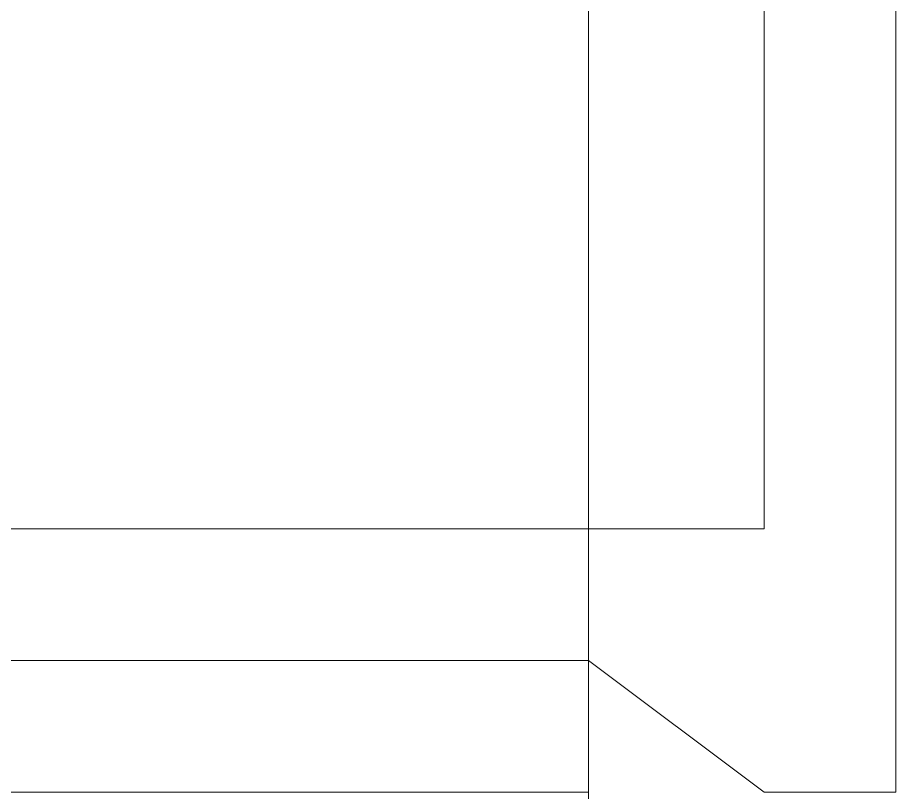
# Model space of a CAD drawing. Header units: millimetres. Extents: x -177800 to -26107, y -132450 to -18386.
# Drawn here: x -165992.87 to -165982.81, y -126392.37 to -126383.55 of the extents above; entities that cross this region are included whole.
import ezdxf

# ---------------------------------------------------------------- set-up
doc = ezdxf.new("R2010")
doc.units = ezdxf.units.MM
doc.layers.add('0-1', color=7, linetype='Continuous', lineweight=5)
doc.layers.add('A-_GENM----_M', color=6, linetype='Continuous', lineweight=9, true_color=0xff00ff)
doc.layers.add('A-_WALLPRTN_E-1', color=6, linetype='Continuous', lineweight=18, true_color=0xff00ff)

# ---------------------------------------------------------------- blocks, each defined once
blk = doc.blocks.new('IDA - Toilet Partition - Corner - 950Lx700Width-4450346-BLK 2 UPPER ROOF PLAN')
at = {"layer": 'A-_GENM----_M'}
for p, q in [((900, 1803.5), (869.75, 1803.5)), ((900, 1802), (900, 1803.5)), ((882, 1802), (897, 1802)), ((897, 1802), (897, 1785)), ((898.5, 1800), (900, 1802)), ((897, 1800), (810, 1800)), ((897, 1787), (897, 1800)), ((898.5, 1787), (898.5, 1800))]:
    blk.add_line(p, q, dxfattribs=at)
for radius, start in [(20.5, 20.1784), (20, 18.9656), (20, 20.6829)]:
    blk.add_arc((900, 1793.5), radius, start, 90, dxfattribs=at)
for points in [[(883.619, 1800), (884.446, 1800), (886.475, 1800), (890.42, 1800), (895.125, 1800), (898.339, 1800), (900, 1800)], [(900, 1800), (901.661, 1800), (904.875, 1800), (909.58, 1800), (913.525, 1800), (915.554, 1800), (916.381, 1800)]]:
    blk.add_open_spline(points, degree=3, dxfattribs=at)
blk = doc.blocks.new('1599_DB_A_BLK3_1STGD_R21_rvt-1-BLK 2 UPPER ROOF PLAN')
at = {"layer": 'A-_WALLPRTN_E-1'}
for p, q in [((-165986.372, -126392.373), (-167811.372, -126392.373)), ((-165986.372, -126517.373), (-165986.372, -126392.373))]:
    blk.add_line(p, q, dxfattribs=at)
at = {"layer": 'A-_GENM----_M', "rotation": 269.9999999999996}
blk.add_blockref('IDA - Toilet Partition - Corner - 950Lx700Width-4450346-BLK 2 UPPER ROOF PLAN', (-167786.372, -125492.373), dxfattribs=at)

msp = doc.modelspace()

# ---------------------------------------------------------------- block references
at = {"layer": '0-1'}
msp.add_blockref('1599_DB_A_BLK3_1STGD_R21_rvt-1-BLK 2 UPPER ROOF PLAN', (0, 0), dxfattribs=at)

doc.saveas('drawing.dxf')
